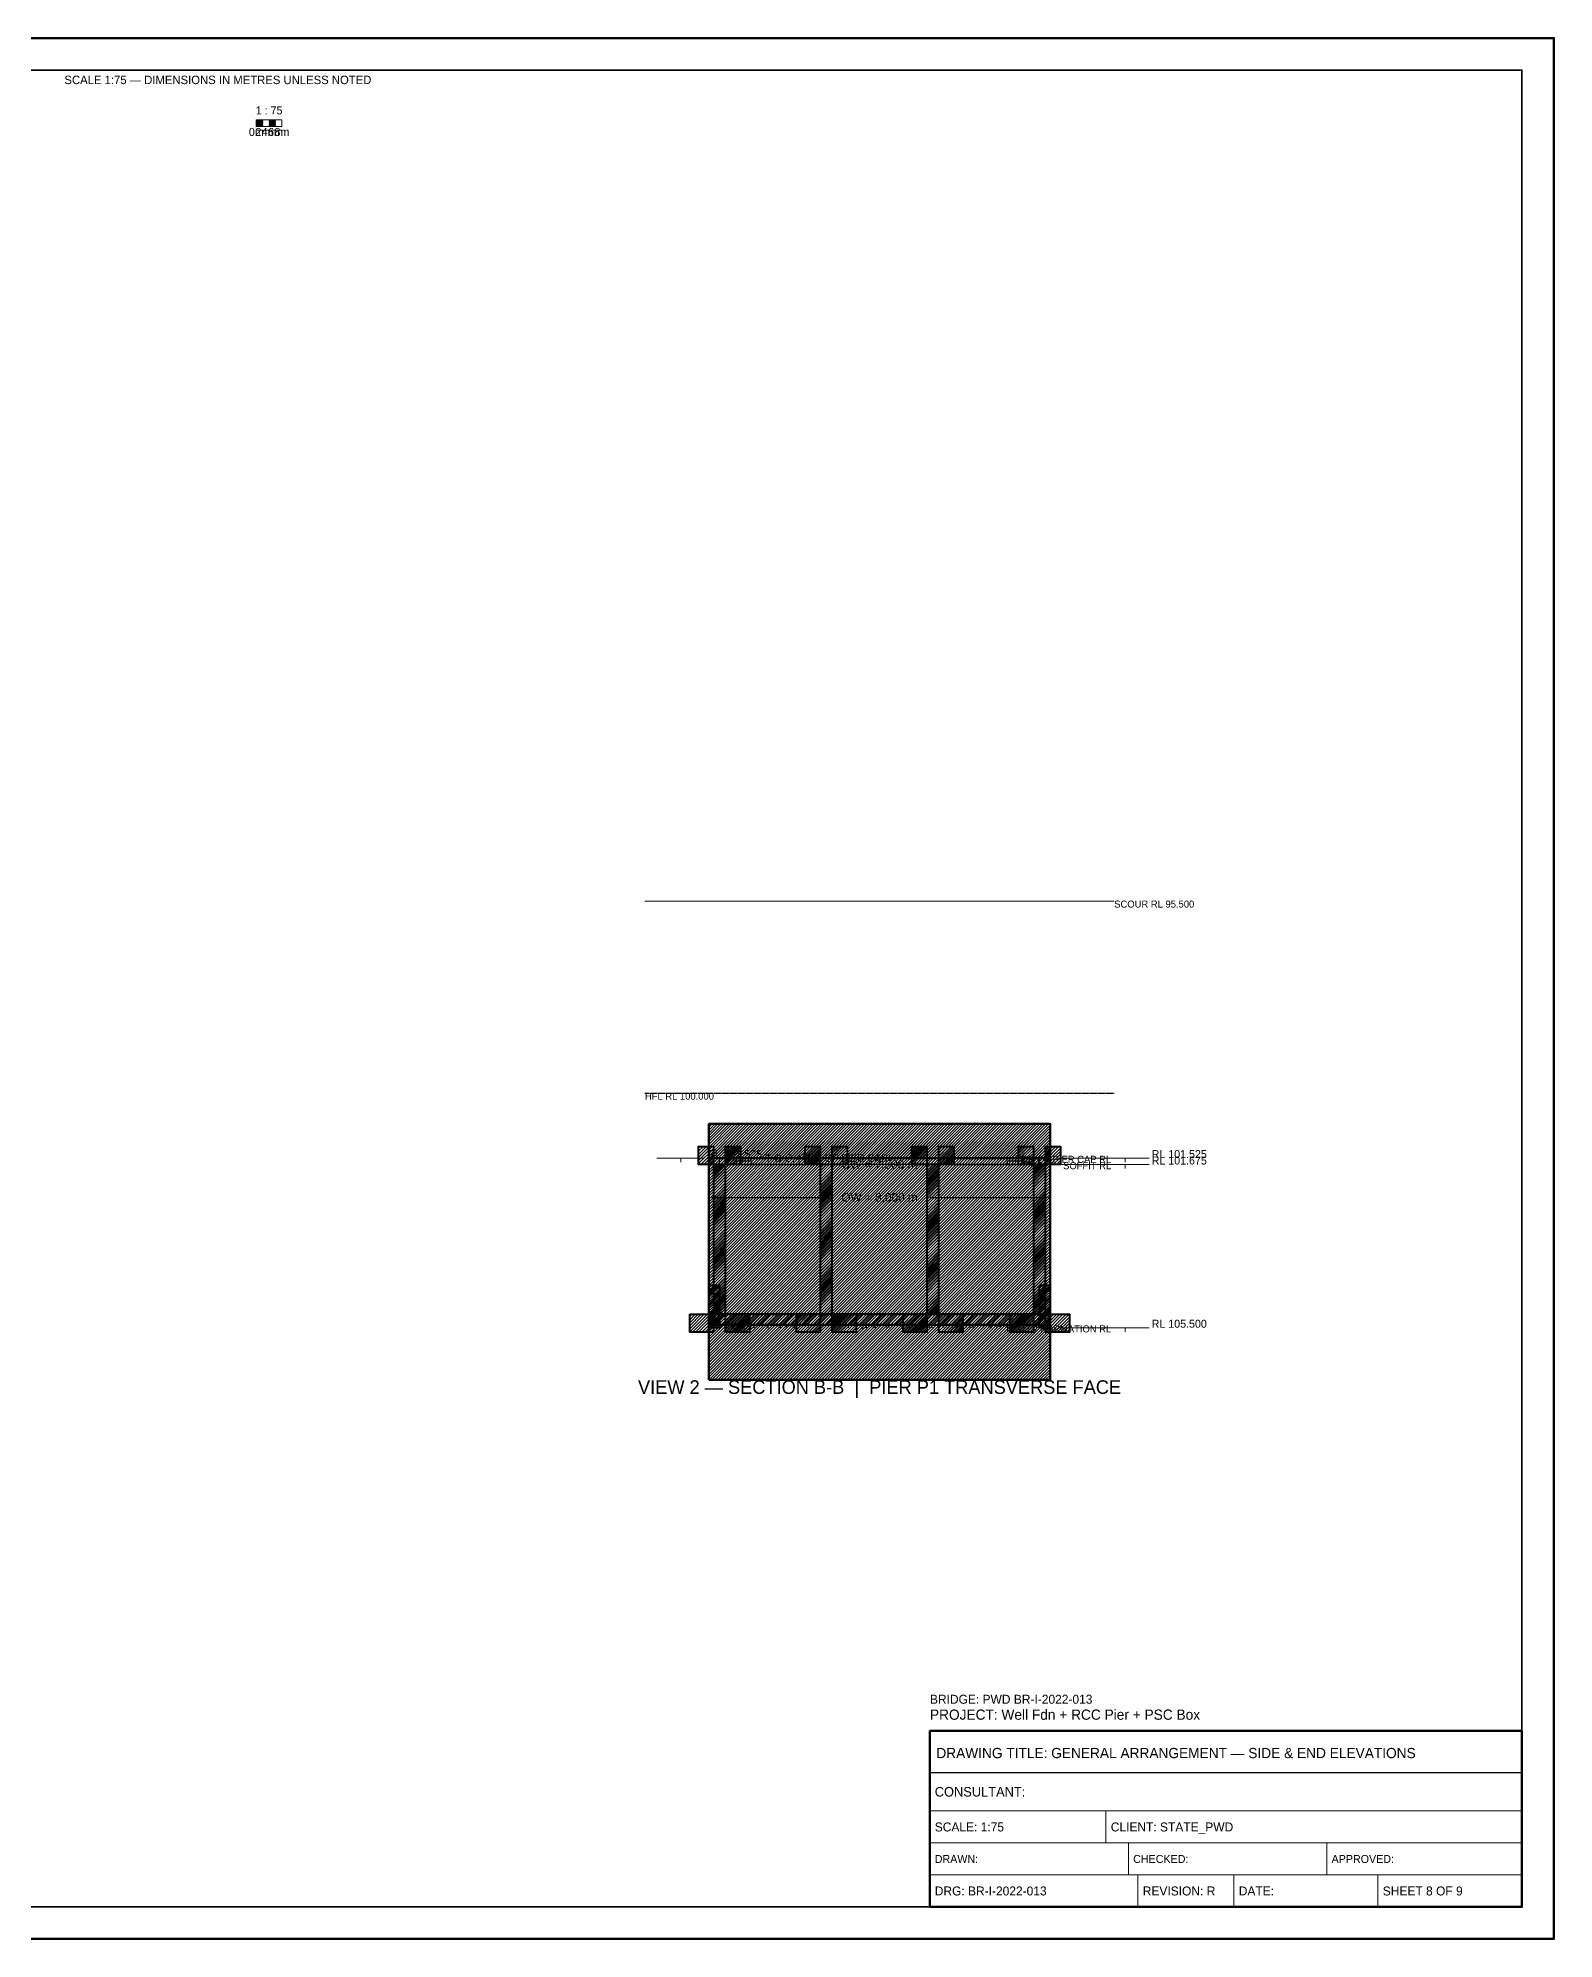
# Model space of a CAD drawing. Header units: metres. Extents: x 0 to 841, y 0 to 594.
# Drawn here: x 367 to 841, y 0 to 594 of the extents above; entities that cross this region are included whole.
import ezdxf
from ezdxf.enums import TextEntityAlignment as Align

# ---------------------------------------------------------------- set-up
doc = ezdxf.new("R2010")
doc.units = ezdxf.units.M
doc.linetypes.add('DASHED', pattern=[0.5, 0.375, -0.125])
doc.linetypes.add('DASHED2', pattern=[0.25, 0.1875, -0.0625])
for name, color, linetype, lineweight in [('BORDER-INNER', 7, 'Continuous', 35), ('BORDER-OUTER', 7, 'Continuous', 70), ('CIVIL-HFL', 5, 'DASHED', 25), ('CIVIL-SCOUR', 1, 'DASHED2', 18), ('DIM-LEVEL', 3, 'Continuous', 18), ('DIM-LINEAR', 3, 'Continuous', 18), ('STRUC-HATCHING', 8, 'Continuous', 18), ('SUB-BEARING', 5, 'Continuous', 25), ('SUB-PIER', 2, 'Continuous', 35), ('SUPER-DECK', 2, 'Continuous', 50), ('SUPER-GIRDER', 1, 'Continuous', 35), ('SUPER-KERB', 7, 'Continuous', 25), ('SUPER-PARAPET', 2, 'Continuous', 35), ('SUPER-WEARING', 8, 'Continuous', 25), ('SYM-SCALE', 7, 'Continuous', 13), ('TEXT-GENERAL', 7, 'Continuous', 18), ('TEXT-HEADER', 7, 'Continuous', 25), ('TEXT-LEVEL', 5, 'Continuous', 18), ('TEXT-SPEC', 7, 'Continuous', 13), ('TEXT-TITLE', 7, 'Continuous', 25), ('TITLEBLK-BOX', 7, 'Continuous', 50), ('TITLEBLK-TEXT', 7, 'Continuous', 18)]:
    doc.layers.add(name, color=color, linetype=linetype, lineweight=lineweight)
doc.styles.add('BRIDGE_STD', font='Arial.ttf')
doc.dimstyles.new('pmb100', dxfattribs={"dimtxt": 2.5, "dimasz": 0.9375, "dimexe": 2.5, "dimexo": 2.5, "dimtad": 0, "dimtih": 1, "dimdec": 0, "dimtxsty": 'BRIDGE_STD', "dimcen": 2.5, "dimazin": 3, "dimtfac": 1, "dimtmove": 0, "dimatfit": 3})

msp = doc.modelspace()

# ---------------------------------------------------------------- hatches: boundary and pattern name
at = {"layer": 'STRUC-HATCHING'}
h = msp.add_hatch(dxfattribs=at)
h.set_pattern_fill('ANSI31', scale=0.2)
h.paths.add_polyline_path([(576.92, 254.67), (683.58, 254.67), (683.58, 244), (576.92, 244)])
h = msp.add_hatch(dxfattribs=at)
h.set_pattern_fill('ANSI31', scale=0.2)
h.paths.add_polyline_path([(576.92, 174.67), (683.58, 174.67), (683.58, 254.67), (576.92, 254.67)])
h = msp.add_hatch(dxfattribs=at)
h.set_pattern_fill('ANSI31', scale=0.2133333)
h.paths.add_polyline_path([(570.92, 195.2), (589.58, 195.2), (589.58, 189.6), (582.12, 189.6), (582.12, 247.6), (586.78, 247.6), (586.78, 242), (573.72, 242), (573.72, 247.6), (578.38, 247.6), (578.38, 189.6), (570.92, 189.6)])
h = msp.add_hatch(dxfattribs=at)
h.set_pattern_fill('ANSI31', scale=0.2133333)
h.paths.add_polyline_path([(604.25, 195.2), (622.92, 195.2), (622.92, 189.6), (615.45, 189.6), (615.45, 247.6), (620.12, 247.6), (620.12, 242), (607.05, 242), (607.05, 247.6), (611.72, 247.6), (611.72, 189.6), (604.25, 189.6)])
h = msp.add_hatch(dxfattribs=at)
h.set_pattern_fill('ANSI31', scale=0.2133333)
h.paths.add_polyline_path([(637.58, 195.2), (656.25, 195.2), (656.25, 189.6), (648.78, 189.6), (648.78, 247.6), (653.45, 247.6), (653.45, 242), (640.38, 242), (640.38, 247.6), (645.05, 247.6), (645.05, 189.6), (637.58, 189.6)])
h = msp.add_hatch(dxfattribs=at)
h.set_pattern_fill('ANSI31', scale=0.2133333)
h.paths.add_polyline_path([(670.92, 195.2), (689.58, 195.2), (689.58, 189.6), (682.12, 189.6), (682.12, 247.6), (686.78, 247.6), (686.78, 242), (673.72, 242), (673.72, 247.6), (678.38, 247.6), (678.38, 189.6), (670.92, 189.6)])
h = msp.add_hatch(dxfattribs=at)
h.set_pattern_fill('ANSI31', scale=0.16)
h.paths.add_polyline_path([(576.92, 204.33), (580.25, 204.33), (580.25, 191), (576.92, 191)])
h = msp.add_hatch(dxfattribs=at)
h.set_pattern_fill('ANSI31', scale=0.16)
h.paths.add_polyline_path([(680.25, 204.33), (683.58, 204.33), (683.58, 191), (680.25, 191)])
h = msp.add_hatch(dxfattribs=at)
h.set_pattern_fill('ANSI31', scale=0.2666667)
h.paths.add_polyline_path([(576.92, 195.2), (683.58, 195.2), (683.58, 191.87), (576.92, 191.87)])
h = msp.add_hatch(dxfattribs=at)
h.set_pattern_fill('ANSI31', scale=0.1866667)
h.paths.add_polyline_path([(580.25, 191), (576.92, 191), (576.92, 193.93), (577.92, 195.11), (580.25, 192.76)])
h = msp.add_hatch(dxfattribs=at)
h.set_pattern_fill('ANSI31', scale=0.1866667)
h.paths.add_polyline_path([(680.25, 191), (683.58, 191), (683.58, 193.93), (682.58, 195.11), (680.25, 192.76)])
at = {"layer": 'SUPER-WEARING'}
h = msp.add_hatch(dxfattribs=at)
h.set_pattern_fill('AR-SAND', scale=0.0533333)
h.paths.add_polyline_path([(580.25, 191.87), (680.25, 191.87), (680.25, 191), (580.25, 191)])
at = {"layer": 'SYM-SCALE'}
h = msp.add_hatch(dxfattribs=at)
h.set_pattern_fill('SOLID')
h.paths.add_polyline_path([(435.5, 566.4), (437.5, 566.4), (437.5, 568.39), (435.5, 568.39)])
h = msp.add_hatch(dxfattribs=at)
h.set_pattern_fill('SOLID')
h.paths.add_polyline_path([(439.5, 566.4), (441.5, 566.4), (441.5, 568.39), (439.5, 568.39)])

# ---------------------------------------------------------------- linework, layer by layer
at = {"layer": 'BORDER-INNER'}
msp.add_lwpolyline([(10, 10), (831, 10), (831, 584), (10, 584), (10, 10)], dxfattribs=at)
at = {"layer": 'BORDER-OUTER'}
msp.add_lwpolyline([(0, 0), (841, 0), (841, 594), (0, 594), (0, 0)], dxfattribs=at)
at = {"layer": 'CIVIL-HFL', "color": 5, "linetype": 'DASHED'}
msp.add_line((556.92, 264.33), (703.58, 264.33), dxfattribs=at)
at = {"layer": 'CIVIL-SCOUR', "color": 1, "linetype": 'DASHED2'}
msp.add_line((556.92, 324.33), (703.58, 324.33), dxfattribs=at)
at = {"layer": 'DIM-LEVEL'}
for p, q in [((560.64, 244), (575.6, 244)), ((568.12, 244), (568.12, 242.75)), ((699.57, 244), (714.53, 244)), ((707.05, 244), (707.05, 242.75)), ((699.57, 242), (714.53, 242)), ((707.05, 242), (707.05, 240.75)), ((699.57, 191), (714.53, 191)), ((707.05, 191), (707.05, 189.75))]:
    msp.add_line(p, q, dxfattribs=at)
at = {"layer": 'DIM-LEVEL', "color": 5}
for p, q in [((707.05, 244), (686.25, 244)), ((707.05, 242), (686.25, 242)), ((707.05, 191), (686.25, 191))]:
    msp.add_line(p, q, dxfattribs=at)
at = {"layer": 'SUB-BEARING', "lineweight": 30}
for points in [[(584.92, 243.1), (590.25, 243.1), (590.25, 242), (584.92, 242), (584.92, 243.1)], [(670.25, 243.1), (675.58, 243.1), (675.58, 242), (670.25, 242), (670.25, 243.1)]]:
    msp.add_lwpolyline(points, dxfattribs=at)
at = {"layer": 'SUB-PIER', "lineweight": 50}
for points in [[(576.92, 254.67), (683.58, 254.67), (683.58, 244), (576.92, 244), (576.92, 254.67)], [(576.92, 174.67), (683.58, 174.67), (683.58, 254.67), (576.92, 254.67), (576.92, 174.67)]]:
    msp.add_lwpolyline(points, dxfattribs=at)
at = {"layer": 'SUB-PIER', "lineweight": 30}
msp.add_lwpolyline([(585.45, 244), (675.05, 244), (675.05, 242), (585.45, 242), (585.45, 244)], dxfattribs=at)
at = {"layer": 'SUPER-DECK', "lineweight": 50}
msp.add_lwpolyline([(576.92, 195.2), (683.58, 195.2), (683.58, 191.87), (576.92, 191.87), (576.92, 195.2)], dxfattribs=at)
at = {"layer": 'SUPER-GIRDER', "lineweight": 40}
for points in [[(570.92, 195.2), (589.58, 195.2), (589.58, 189.6), (582.12, 189.6), (582.12, 247.6), (586.78, 247.6), (586.78, 242), (573.72, 242), (573.72, 247.6), (578.38, 247.6), (578.38, 189.6), (570.92, 189.6), (570.92, 195.2)], [(604.25, 195.2), (622.92, 195.2), (622.92, 189.6), (615.45, 189.6), (615.45, 247.6), (620.12, 247.6), (620.12, 242), (607.05, 242), (607.05, 247.6), (611.72, 247.6), (611.72, 189.6), (604.25, 189.6), (604.25, 195.2)], [(637.58, 195.2), (656.25, 195.2), (656.25, 189.6), (648.78, 189.6), (648.78, 247.6), (653.45, 247.6), (653.45, 242), (640.38, 242), (640.38, 247.6), (645.05, 247.6), (645.05, 189.6), (637.58, 189.6), (637.58, 195.2)], [(670.92, 195.2), (689.58, 195.2), (689.58, 189.6), (682.12, 189.6), (682.12, 247.6), (686.78, 247.6), (686.78, 242), (673.72, 242), (673.72, 247.6), (678.38, 247.6), (678.38, 189.6), (670.92, 189.6), (670.92, 195.2)]]:
    msp.add_lwpolyline(points, dxfattribs=at)
at = {"layer": 'SUPER-KERB', "lineweight": 35}
for points in [[(580.25, 191), (576.92, 191), (576.92, 193.93), (577.92, 195.11), (580.25, 192.76), (580.25, 191)], [(680.25, 191), (683.58, 191), (683.58, 193.93), (682.58, 195.11), (680.25, 192.76), (680.25, 191)]]:
    msp.add_lwpolyline(points, dxfattribs=at)
at = {"layer": 'SUPER-PARAPET', "lineweight": 40}
for points in [[(576.92, 204.33), (580.25, 204.33), (580.25, 191), (576.92, 191), (576.92, 204.33)], [(680.25, 204.33), (683.58, 204.33), (683.58, 191), (680.25, 191), (680.25, 204.33)]]:
    msp.add_lwpolyline(points, dxfattribs=at)
at = {"layer": 'SYM-SCALE'}
msp.add_lwpolyline([(435.5, 566.4), (443.5, 566.4), (443.5, 568.39), (435.5, 568.39), (435.5, 566.4)], dxfattribs=at)
at = {"layer": 'TITLEBLK-BOX', "lineweight": 50}
msp.add_lwpolyline([(646, 10), (831, 10), (831, 65), (646, 65), (646, 10)], dxfattribs=at)
at = {"layer": 'TITLEBLK-BOX', "lineweight": 30}
msp.add_lwpolyline([(646, 52), (831, 52), (831, 65), (646, 65), (646, 52)], dxfattribs=at)
at = {"layer": 'TITLEBLK-BOX', "lineweight": 18}
for points in [[(646, 40), (831, 40), (831, 52), (646, 52), (646, 40)], [(646, 30), (701, 30), (701, 40), (646, 40), (646, 30)], [(701, 30), (831, 30), (831, 40), (701, 40), (701, 30)], [(646, 20), (708, 20), (708, 30), (646, 30), (646, 20)], [(708, 20), (770, 20), (770, 30), (708, 30), (708, 20)], [(770, 20), (831, 20), (831, 30), (770, 30), (770, 20)], [(646, 10), (711, 10), (711, 20), (646, 20), (646, 10)], [(711, 10), (741, 10), (741, 20), (711, 20), (711, 10)], [(741, 10), (786, 10), (786, 20), (741, 20), (741, 10)], [(786, 10), (831, 10), (831, 20), (786, 20), (786, 10)]]:
    msp.add_lwpolyline(points, dxfattribs=at)

# ---------------------------------------------------------------- texts
at = {"layer": 'CIVIL-HFL', "color": 5}
msp.add_text('HFL RL 100.000', height=2.2, dxfattribs=at).set_placement((556.92, 262.28))
at = {"layer": 'CIVIL-SCOUR', "color": 1}
msp.add_text('SCOUR RL 95.500', height=2.2, dxfattribs=at).set_placement((703.58, 322.28))
at = {"layer": 'TEXT-GENERAL'}
for s, p in [('1 : 75', (439.5, 570.14)), ('0m', (435.5, 563.41)), ('2m', (437.5, 563.41)), ('4m', (439.5, 563.41)), ('6m', (441.5, 563.41)), ('8m', (443.5, 563.41))]:
    msp.add_text(s, height=2.493, dxfattribs=at).set_placement(p, align=Align.CENTER)
at = {"layer": 'TEXT-HEADER'}
msp.add_text('T.O.C. (TOP OF PIER CAP)', height=2.3467, dxfattribs=at).set_placement((594.52, 242.83))
msp.add_text('VIEW 2 — SECTION B-B  |  PIER P1 TRANSVERSE FACE', height=4.2533, dxfattribs=at).set_placement((630.25, 170.33), align=Align.CENTER)
at = {"layer": 'TEXT-LEVEL'}
for s, p in [('RL 101.525', (576.34, 244)), ('RL 101.525', (715.28, 244)), ('RL 101.675', (715.28, 242)), ('RL 105.500', (715.28, 191))]:
    msp.add_text(s, height=2.493, dxfattribs=at).set_placement(p)
for s, p in [('TOP OF PIER CAP RL', (702.65, 242.53)), ('SOFFIT RL', (702.65, 240.53)), ('T.O.D. / FORMATION RL', (702.65, 189.53))]:
    msp.add_text(s, height=2.2, dxfattribs=at).set_placement(p, align=Align.RIGHT)
at = {"layer": 'TEXT-SPEC', "color": 8}
msp.add_text('SCALE 1:75 — DIMENSIONS IN METRES UNLESS NOTED', height=2.64, dxfattribs=at).set_placement((423.5, 579.6), align=Align.CENTER)
at = {"layer": 'TEXT-TITLE'}
for s, p in [('PROJECT: Well Fdn + RCC Pier + PSC Box', (646, 68.5)), ('DRAWING TITLE: GENERAL ARRANGEMENT — SIDE & END ELEVATIONS', (648, 56.5))]:
    msp.add_text(s, height=3.2, dxfattribs=at).set_placement(p)
at = {"layer": 'TITLEBLK-TEXT'}
for s, height, p in [('BRIDGE: PWD BR-I-2022-013', 2.8, (646, 73.5)), ('CONSULTANT: ', 3, (647.5, 44.5)), ('SCALE: 1:75', 2.8, (647.5, 33.6)), ('CLIENT: STATE_PWD', 2.8, (702.5, 33.6)), ('DRAWN: ', 2.5, (647.5, 23.75)), ('CHECKED: ', 2.5, (709.5, 23.75)), ('APPROVED: ', 2.5, (771.5, 23.75)), ('DRG: BR-I-2022-013', 2.8, (647.5, 13.6)), ('REVISION: R', 2.8, (712.5, 13.6)), ('DATE: ', 2.8, (742.5, 13.6)), ('SHEET 8 OF 9', 2.8, (787.5, 13.6))]:
    msp.add_text(s, height=height, dxfattribs=at).set_placement(p)

# ---------------------------------------------------------------- dimensions: what is measured, and where the dimension line sits
at = {"layer": 'DIM-LINEAR'}
for base, p1, p2, text in [((580.25, 242), (580.25, 237.6), (680.25, 237.6), 'CW = 7.500 m'), ((576.92, 231.73), (576.92, 227.33), (683.58, 227.33), 'OW = 8.000 m')]:
    msp.add_linear_dim(base=base, p1=p1, p2=p2, text=text, dimstyle='pmb100', override={"dimtxt": 2.64, "dimasz": 2.64, "dimgap": 1.056, "dimclrt": 3}, dxfattribs=at).render()

doc.saveas('drawing.dxf')
